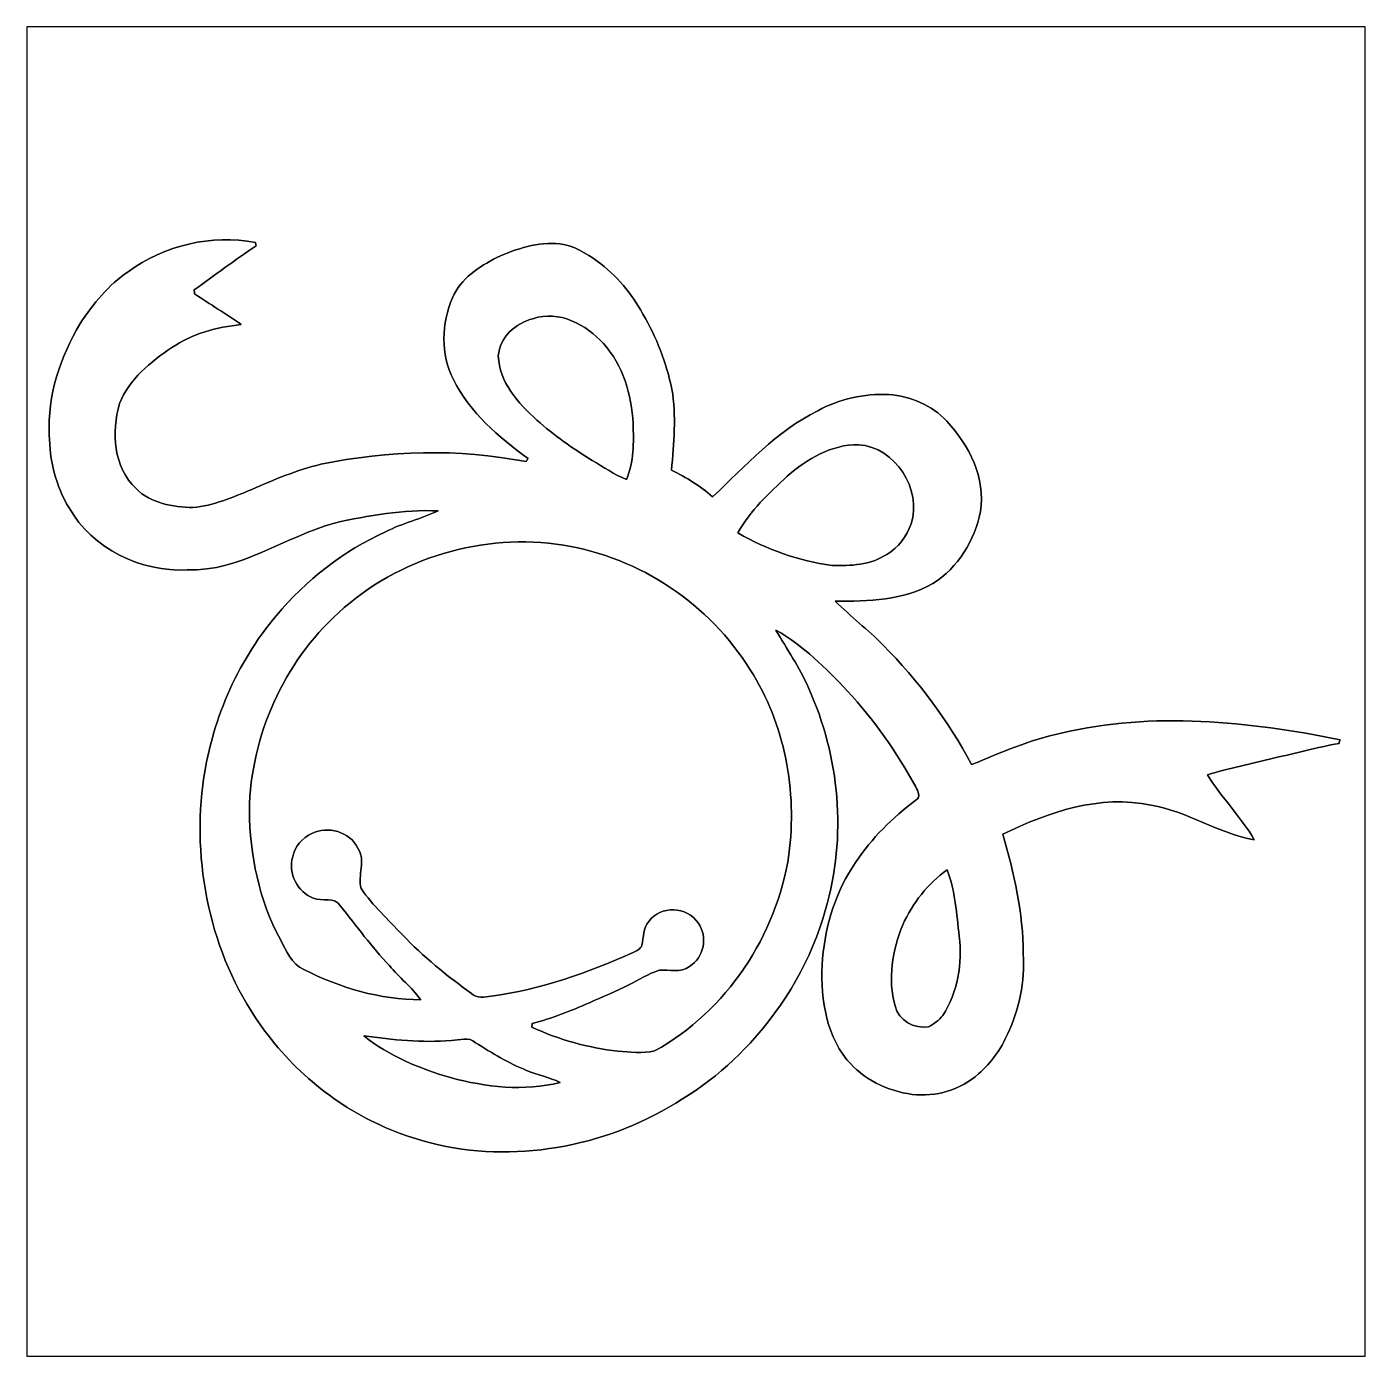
# Model space of a CAD drawing. Header units: centimetres. Extents: x -16.8 to 16.8, y -16.7 to 16.7.
import ezdxf

# ---------------------------------------------------------------- set-up
doc = ezdxf.new("R2010")
doc.units = ezdxf.units.CM
doc.header["$MEASUREMENT"] = 0
doc.layers.add('Layer 1', color=7, linetype='Continuous')

msp = doc.modelspace()

# ---------------------------------------------------------------- linework, layer by layer
at = {"layer": 'Layer 1', "color": 7}
for points, knots in [([(-16.77458, 16.66875), (-16.77458, 16.66875), (16.77458, 16.66875), (16.77458, 16.66875), (16.77458, 16.66875), (16.77458, 16.66875), (16.77458, -16.66875), (16.77458, -16.66875), (16.77458, -16.66875), (16.77458, -16.66875), (-16.77458, -16.66875), (-16.77458, -16.66875), (-16.77458, -16.66875), (-16.77458, -16.66875), (-16.77458, 16.66875), (-16.77458, 16.66875), (-16.77458, 16.66875), (-16.77458, 16.66875), (-16.77458, 16.66875), (-16.77458, 16.66875)], [0, 0, 0, 0, 0.16666667, 0.16666667, 0.16666667, 0.16666667, 0.33333333, 0.33333333, 0.33333333, 0.33333333, 0.5, 0.5, 0.5, 0.5, 0.66666667, 0.66666667, 0.66666667, 0.66666667, 1, 1, 1, 1]), ([(-14.23247, 10.52724), (-14.726, 10.19104), (-15.10912, 9.72256), (-15.43791, 9.23043), (-15.43791, 9.23043), (-15.92968, 8.38941), (-16.26341, 7.4228), (-16.20908, 6.43749), (-16.20908, 6.43749), (-16.20414, 5.79861), (-16.04857, 5.15408), (-15.71484, 4.60587), (-15.71484, 4.60587), (-15.13029, 3.57787), (-13.91849, 2.99085), (-12.75256, 3.04694), (-12.75256, 3.04694), (-11.41201, 3.01272), (-10.3057, 3.87809), (-9.06004, 4.22487), (-9.06004, 4.22487), (-8.20843, 4.41431), (-7.33531, 4.56565), (-6.46007, 4.52967), (-6.46007, 4.52967), (-6.89116, 4.33352), (-7.35471, 4.21816), (-7.77981, 4.00685), (-7.77981, 4.00685), (-8.83356, 3.52601), (-9.773, 2.79682), (-10.51489, 1.90817), (-10.51489, 1.90817), (-11.5316, 0.71191), (-12.15708, -0.79481), (-12.36521, -2.34562), (-12.36521, -2.34562), (-12.62592, -4.49545), (-12.10839, -6.76557), (-10.8077, -8.51429), (-10.8077, -8.51429), (-9.94939, -9.66787), (-8.76688, -10.5858), (-7.41292, -11.07969), (-7.41292, -11.07969), (-5.41408, -11.83993), (-3.12173, -11.63285), (-1.21214, -10.70998), (-1.21214, -10.70998), (-0.25788, -10.22279), (0.64664, -9.61143), (1.36278, -8.80674), (1.36278, -8.80674), (2.2352, -7.85777), (2.90689, -6.71371), (3.24591, -5.46594), (3.24591, -5.46594), (3.7846, -3.64243), (3.60221, -1.62948), (2.81728, 0.0956), (2.81728, 0.0956), (2.59362, 0.60396), (2.27824, 1.06292), (2.00307, 1.54199), (2.00307, 1.54199), (2.68923, 1.15358), (3.25261, 0.58526), (3.79201, 0.01799), (3.79201, 0.01799), (4.46405, -0.70908), (5.03132, -1.52753), (5.50968, -2.39324), (5.50968, -2.39324), (5.56542, -2.49626), (5.64127, -2.64301), (5.51074, -2.72274), (5.51074, -2.72274), (4.93254, -3.16301), (4.40231, -3.67418), (4.00156, -4.28449), (4.00156, -4.28449), (3.51014, -4.99322), (3.25191, -5.84306), (3.17006, -6.69607), (3.17006, -6.69607), (3.11432, -7.5692), (3.21451, -8.5277), (3.7846, -9.23255), (3.7846, -9.23255), (4.18677, -9.72644), (4.7946, -10.01289), (5.4169, -10.10356), (5.4169, -10.10356), (6.01063, -10.17129), (6.63575, -9.98996), (7.08378, -9.58921), (7.08378, -9.58921), (7.38822, -9.30734), (7.64681, -8.97114), (7.81015, -8.58838), (7.81015, -8.58838), (8.10436, -7.96431), (8.24547, -7.26828), (8.20349, -6.57895), (8.20349, -6.57895), (8.20314, -5.55625), (7.9696, -4.55648), (7.69302, -3.57858), (7.69302, -3.57858), (8.83426, -3.01872), (10.12543, -2.57775), (11.40777, -2.85009), (11.40777, -2.85009), (12.31441, -2.99896), (13.09123, -3.56306), (13.99434, -3.71863), (13.99434, -3.71863), (13.65779, -3.13937), (13.17237, -2.6603), (12.81994, -2.09021), (12.81994, -2.09021), (13.36463, -1.92299), (13.92484, -1.81293), (14.47659, -1.67111), (14.47659, -1.67111), (15.0241, -1.55011), (15.56597, -1.40264), (16.11771, -1.29999), (16.11771, -1.29999), (16.12547, -1.27811), (16.14064, -1.23366), (16.14805, -1.21144), (16.14805, -1.21144), (13.8557, -0.74718), (11.45611, -0.49848), (9.15529, -1.04422), (9.15529, -1.04422), (8.37671, -1.21461), (7.64117, -1.52682), (6.90951, -1.83409), (6.90951, -1.83409), (6.32742, -0.7299), (5.56401, 0.27305), (4.69194, 1.16346), (4.69194, 1.16346), (4.30777, 1.54905), (3.87809, 1.88419), (3.48862, 2.26342), (3.48862, 2.26342), (4.31765, 2.2673), (5.19642, 2.27859), (5.93584, 2.70722), (5.93584, 2.70722), (6.56484, 3.10444), (6.98571, 3.78636), (7.12752, 4.50991), (7.12752, 4.50991), (7.26969, 5.35587), (6.84459, 6.17784), (6.28438, 6.77862), (6.28438, 6.77862), (5.91256, 7.18502), (5.37457, 7.40551), (4.832, 7.44749), (4.832, 7.44749), (4.21534, 7.47712), (3.59198, 7.33672), (3.05082, 7.03933), (3.05082, 7.03933), (2.01436, 6.53027), (1.2446, 5.65362), (0.41451, 4.87786), (0.41451, 4.87786), (0.11042, 5.15761), (-0.24765, 5.3654), (-0.61383, 5.55202), (-0.61383, 5.55202), (-0.5521, 6.22441), (-0.49213, 6.90915), (-0.60219, 7.57943), (-0.60219, 7.57943), (-0.74436, 8.24054), (-0.9846, 8.88259), (-1.32962, 9.46503), (-1.32962, 9.46503), (-1.61325, 9.97973), (-1.99708, 10.44434), (-2.47368, 10.79112), (-2.47368, 10.79112), (-2.75625, 10.98691), (-3.06105, 11.18235), (-3.4096, 11.22786), (-3.4096, 11.22786), (-3.95781, 11.27513), (-4.49933, 11.11144), (-4.99039, 10.88002), (-4.99039, 10.88002), (-5.44124, 10.65424), (-5.89703, 10.35756), (-6.09988, 9.87354), (-6.09988, 9.87354), (-6.38528, 9.23184), (-6.40503, 8.45467), (-6.08013, 7.82249), (-6.08013, 7.82249), (-5.67196, 6.99206), (-4.94453, 6.37364), (-4.20829, 5.84024), (-4.20829, 5.84024), (-4.22063, 5.82119), (-4.24533, 5.78309), (-4.25768, 5.76404), (-4.25768, 5.76404), (-5.95383, 6.09459), (-7.71313, 6.0519), (-9.40153, 5.69701), (-9.40153, 5.69701), (-10.00196, 5.5559), (-10.56993, 5.31283), (-11.13331, 5.06659), (-11.13331, 5.06659), (-11.60956, 4.8701), (-12.09428, 4.65808), (-12.61286, 4.61433), (-12.61286, 4.61433), (-13.11416, 4.62844), (-13.66485, 4.71487), (-14.03385, 5.08635), (-14.03385, 5.08635), (-14.60712, 5.62116), (-14.6498, 6.50416), (-14.45295, 7.21924), (-14.45295, 7.21924), (-14.20601, 7.82884), (-13.67261, 8.26664), (-13.13921, 8.62295), (-13.13921, 8.62295), (-12.62592, 8.97572), (-12.01103, 9.13589), (-11.3986, 9.20327), (-11.3986, 9.20327), (-11.78243, 9.47067), (-12.18283, 9.71303), (-12.57194, 9.97232), (-12.57194, 9.97232), (-12.573, 9.99631), (-12.57512, 10.04394), (-12.57618, 10.06792), (-12.57618, 10.06792), (-12.06465, 10.44504), (-11.55241, 10.82216), (-11.02501, 11.17635), (-11.02501, 11.17635), (-11.02924, 11.19717), (-11.03806, 11.23809), (-11.04265, 11.25855), (-11.04265, 11.25855), (-12.14402, 11.47092), (-13.32936, 11.19046), (-14.23247, 10.52724)], [0, 0, 0, 0, 0.01515152, 0.01515152, 0.01515152, 0.01515152, 0.03030303, 0.03030303, 0.03030303, 0.03030303, 0.04545455, 0.04545455, 0.04545455, 0.04545455, 0.06060606, 0.06060606, 0.06060606, 0.06060606, 0.07575758, 0.07575758, 0.07575758, 0.07575758, 0.09090909, 0.09090909, 0.09090909, 0.09090909, 0.10606061, 0.10606061, 0.10606061, 0.10606061, 0.12121212, 0.12121212, 0.12121212, 0.12121212, 0.13636364, 0.13636364, 0.13636364, 0.13636364, 0.15151515, 0.15151515, 0.15151515, 0.15151515, 0.16666667, 0.16666667, 0.16666667, 0.16666667, 0.18181818, 0.18181818, 0.18181818, 0.18181818, 0.1969697, 0.1969697, 0.1969697, 0.1969697, 0.21212121, 0.21212121, 0.21212121, 0.21212121, 0.22727273, 0.22727273, 0.22727273, 0.22727273, 0.24242424, 0.24242424, 0.24242424, 0.24242424, 0.25757576, 0.25757576, 0.25757576, 0.25757576, 0.27272727, 0.27272727, 0.27272727, 0.27272727, 0.28787879, 0.28787879, 0.28787879, 0.28787879, 0.3030303, 0.3030303, 0.3030303, 0.3030303, 0.31818182, 0.31818182, 0.31818182, 0.31818182, 0.33333333, 0.33333333, 0.33333333, 0.33333333, 0.34848485, 0.34848485, 0.34848485, 0.34848485, 0.36363636, 0.36363636, 0.36363636, 0.36363636, 0.37878788, 0.37878788, 0.37878788, 0.37878788, 0.39393939, 0.39393939, 0.39393939, 0.39393939, 0.40909091, 0.40909091, 0.40909091, 0.40909091, 0.42424242, 0.42424242, 0.42424242, 0.42424242, 0.43939394, 0.43939394, 0.43939394, 0.43939394, 0.45454545, 0.45454545, 0.45454545, 0.45454545, 0.46969697, 0.46969697, 0.46969697, 0.46969697, 0.48484848, 0.48484848, 0.48484848, 0.48484848, 0.5, 0.5, 0.5, 0.5, 0.51515152, 0.51515152, 0.51515152, 0.51515152, 0.53030303, 0.53030303, 0.53030303, 0.53030303, 0.54545455, 0.54545455, 0.54545455, 0.54545455, 0.56060606, 0.56060606, 0.56060606, 0.56060606, 0.57575758, 0.57575758, 0.57575758, 0.57575758, 0.59090909, 0.59090909, 0.59090909, 0.59090909, 0.60606061, 0.60606061, 0.60606061, 0.60606061, 0.62121212, 0.62121212, 0.62121212, 0.62121212, 0.63636364, 0.63636364, 0.63636364, 0.63636364, 0.65151515, 0.65151515, 0.65151515, 0.65151515, 0.66666667, 0.66666667, 0.66666667, 0.66666667, 0.68181818, 0.68181818, 0.68181818, 0.68181818, 0.6969697, 0.6969697, 0.6969697, 0.6969697, 0.71212121, 0.71212121, 0.71212121, 0.71212121, 0.72727273, 0.72727273, 0.72727273, 0.72727273, 0.74242424, 0.74242424, 0.74242424, 0.74242424, 0.75757576, 0.75757576, 0.75757576, 0.75757576, 0.77272727, 0.77272727, 0.77272727, 0.77272727, 0.78787879, 0.78787879, 0.78787879, 0.78787879, 0.8030303, 0.8030303, 0.8030303, 0.8030303, 0.81818182, 0.81818182, 0.81818182, 0.81818182, 0.83333333, 0.83333333, 0.83333333, 0.83333333, 0.84848485, 0.84848485, 0.84848485, 0.84848485, 0.86363636, 0.86363636, 0.86363636, 0.86363636, 0.87878788, 0.87878788, 0.87878788, 0.87878788, 0.89393939, 0.89393939, 0.89393939, 0.89393939, 0.90909091, 0.90909091, 0.90909091, 0.90909091, 0.92424242, 0.92424242, 0.92424242, 0.92424242, 0.93939394, 0.93939394, 0.93939394, 0.93939394, 0.95454545, 0.95454545, 0.95454545, 0.95454545, 0.96969697, 0.96969697, 0.96969697, 0.96969697, 1, 1, 1, 1]), ([(-4.08764, 9.34861), (-3.42583, 9.57333), (-2.7559, 9.19868), (-2.31951, 8.72278), (-2.31951, 8.72278), (-1.82668, 8.17809), (-1.61255, 7.44044), (-1.57833, 6.71936), (-1.57833, 6.71936), (-1.55822, 6.24875), (-1.55857, 5.75874), (-1.74131, 5.31601), (-1.74131, 5.31601), (-2.04541, 5.4416), (-2.32057, 5.62539), (-2.60103, 5.79508), (-2.60103, 5.79508), (-3.09174, 6.09071), (-3.55741, 6.42867), (-3.98992, 6.80438), (-3.98992, 6.80438), (-4.45241, 7.22842), (-4.9343, 7.75088), (-4.95512, 8.41446), (-4.95512, 8.41446), (-4.92407, 8.88647), (-4.52155, 9.23607), (-4.08764, 9.34861)], [0, 0, 0, 0, 0.125, 0.125, 0.125, 0.125, 0.25, 0.25, 0.25, 0.25, 0.375, 0.375, 0.375, 0.375, 0.5, 0.5, 0.5, 0.5, 0.625, 0.625, 0.625, 0.625, 0.75, 0.75, 0.75, 0.75, 1, 1, 1, 1]), ([(2.28812, 5.40244), (2.78694, 5.82683), (3.39513, 6.20113), (4.07353, 6.18702), (4.07353, 6.18702), (4.99921, 6.13093), (5.66702, 5.06977), (5.39574, 4.20194), (5.39574, 4.20194), (5.27403, 3.89396), (5.07824, 3.59974), (4.78014, 3.43817), (4.78014, 3.43817), (4.37938, 3.17183), (3.87421, 3.14325), (3.40854, 3.16265), (3.40854, 3.16265), (2.57704, 3.26708), (1.77765, 3.562), (1.05128, 3.9751), (1.05128, 3.9751), (1.34902, 4.54201), (1.83762, 4.96217), (2.28812, 5.40244)], [0, 0, 0, 0, 0.14285714, 0.14285714, 0.14285714, 0.14285714, 0.28571429, 0.28571429, 0.28571429, 0.28571429, 0.42857143, 0.42857143, 0.42857143, 0.42857143, 0.57142857, 0.57142857, 0.57142857, 0.57142857, 0.71428571, 0.71428571, 0.71428571, 0.71428571, 1, 1, 1, 1]), ([(-8.95914, 1.97485), (-7.46689, 3.35809), (-5.32448, 3.99274), (-3.31893, 3.66818), (-3.31893, 3.66818), (-1.40758, 3.36197), (0.34114, 2.19251), (1.35714, 0.5461), (1.35714, 0.5461), (2.22779, -0.81527), (2.53859, -2.49661), (2.32939, -4.08975), (2.32939, -4.08975), (2.02142, -6.12246), (0.76623, -8.00982), (-1.03611, -9.01347), (-1.03611, -9.01347), (-1.33844, -9.07732), (-1.65382, -9.04769), (-1.96003, -9.01947), (-1.96003, -9.01947), (-2.70404, -8.93374), (-3.43429, -8.72984), (-4.11374, -8.41551), (-4.11374, -8.41551), (-4.11127, -8.39223), (-4.10598, -8.34531), (-4.10351, -8.32203), (-4.10351, -8.32203), (-3.60892, -8.20385), (-3.13902, -8.00523), (-2.67335, -7.80486), (-2.67335, -7.80486), (-2.34174, -7.65563), (-2.00272, -7.52263), (-1.68063, -7.35295), (-1.68063, -7.35295), (-1.42981, -7.23124), (-1.19345, -7.07602), (-0.92569, -6.9917), (-0.92569, -6.9917), (-0.67134, -6.95607), (-0.38594, -7.07249), (-0.16439, -6.89222), (-0.16439, -6.89222), (0.20355, -6.68055), (0.30586, -6.1408), (0.05045, -5.80496), (0.05045, -5.80496), (-0.21308, -5.38409), (-0.89641, -5.35623), (-1.18216, -5.76827), (-1.18216, -5.76827), (-1.33174, -5.92949), (-1.30916, -6.1595), (-1.35573, -6.35882), (-1.35573, -6.35882), (-1.38077, -6.45936), (-1.49331, -6.49605), (-1.57304, -6.54438), (-1.57304, -6.54438), (-2.70686, -7.05838), (-3.89749, -7.46725), (-5.13398, -7.64187), (-5.13398, -7.64187), (-5.30225, -7.65951), (-5.49204, -7.70431), (-5.62786, -7.5692), (-5.62786, -7.5692), (-6.24875, -7.13105), (-6.84107, -6.64739), (-7.36494, -6.09494), (-7.36494, -6.09494), (-7.72019, -5.72206), (-8.10013, -5.36399), (-8.39505, -4.9403), (-8.39505, -4.9403), (-8.48501, -4.61151), (-8.26805, -4.23157), (-8.47513, -3.92712), (-8.47513, -3.92712), (-8.67728, -3.51649), (-9.22973, -3.36021), (-9.63119, -3.55776), (-9.63119, -3.55776), (-9.86226, -3.67277), (-10.06193, -3.88267), (-10.10814, -4.14408), (-10.10814, -4.14408), (-10.23832, -4.55648), (-9.98114, -5.02638), (-9.59238, -5.18548), (-9.59238, -5.18548), (-9.37013, -5.27262), (-9.05298, -5.13962), (-8.9087, -5.38021), (-8.9087, -5.38021), (-8.50794, -5.88327), (-8.12976, -6.40644), (-7.68597, -6.87423), (-7.68597, -6.87423), (-7.43797, -7.17127), (-7.12823, -7.41504), (-6.90033, -7.72936), (-6.90033, -7.72936), (-7.9188, -7.72795), (-8.92457, -7.43126), (-9.82698, -6.96983), (-9.82698, -6.96983), (-10.14342, -6.83542), (-10.26407, -6.50099), (-10.41788, -6.22265), (-10.41788, -6.22265), (-10.95022, -5.23134), (-11.18658, -4.10034), (-11.19576, -2.98062), (-11.19576, -2.98062), (-11.15942, -1.11795), (-10.34274, 0.72284), (-8.95914, 1.97485)], [0, 0, 0, 0, 0.03225806, 0.03225806, 0.03225806, 0.03225806, 0.06451613, 0.06451613, 0.06451613, 0.06451613, 0.09677419, 0.09677419, 0.09677419, 0.09677419, 0.12903226, 0.12903226, 0.12903226, 0.12903226, 0.16129032, 0.16129032, 0.16129032, 0.16129032, 0.19354839, 0.19354839, 0.19354839, 0.19354839, 0.22580645, 0.22580645, 0.22580645, 0.22580645, 0.25806452, 0.25806452, 0.25806452, 0.25806452, 0.29032258, 0.29032258, 0.29032258, 0.29032258, 0.32258065, 0.32258065, 0.32258065, 0.32258065, 0.35483871, 0.35483871, 0.35483871, 0.35483871, 0.38709677, 0.38709677, 0.38709677, 0.38709677, 0.41935484, 0.41935484, 0.41935484, 0.41935484, 0.4516129, 0.4516129, 0.4516129, 0.4516129, 0.48387097, 0.48387097, 0.48387097, 0.48387097, 0.51612903, 0.51612903, 0.51612903, 0.51612903, 0.5483871, 0.5483871, 0.5483871, 0.5483871, 0.58064516, 0.58064516, 0.58064516, 0.58064516, 0.61290323, 0.61290323, 0.61290323, 0.61290323, 0.64516129, 0.64516129, 0.64516129, 0.64516129, 0.67741935, 0.67741935, 0.67741935, 0.67741935, 0.70967742, 0.70967742, 0.70967742, 0.70967742, 0.74193548, 0.74193548, 0.74193548, 0.74193548, 0.77419355, 0.77419355, 0.77419355, 0.77419355, 0.80645161, 0.80645161, 0.80645161, 0.80645161, 0.83870968, 0.83870968, 0.83870968, 0.83870968, 0.87096774, 0.87096774, 0.87096774, 0.87096774, 0.90322581, 0.90322581, 0.90322581, 0.90322581, 0.93548387, 0.93548387, 0.93548387, 0.93548387, 1, 1, 1, 1]), ([(5.18054, -5.85047), (5.43313, -5.31213), (5.80531, -4.81612), (6.29602, -4.47357), (6.29602, -4.47357), (6.49711, -5.00309), (6.53591, -5.57777), (6.5973, -6.13622), (6.5973, -6.13622), (6.67597, -6.81955), (6.56378, -7.54098), (6.18349, -8.12412), (6.18349, -8.12412), (6.096, -8.25077), (5.95983, -8.33191), (5.83036, -8.40916), (5.83036, -8.40916), (5.47229, -8.46808), (5.07859, -8.25006), (4.99181, -7.88458), (4.99181, -7.88458), (4.79672, -7.21325), (4.92548, -6.48829), (5.18054, -5.85047)], [0, 0, 0, 0, 0.14285714, 0.14285714, 0.14285714, 0.14285714, 0.28571429, 0.28571429, 0.28571429, 0.28571429, 0.42857143, 0.42857143, 0.42857143, 0.42857143, 0.57142857, 0.57142857, 0.57142857, 0.57142857, 0.71428571, 0.71428571, 0.71428571, 0.71428571, 1, 1, 1, 1]), ([(-8.32944, -8.63529), (-7.60166, -8.73266), (-6.86753, -8.81662), (-6.13234, -8.74889), (-6.13234, -8.74889), (-5.9309, -8.74219), (-5.69666, -8.64835), (-5.5245, -8.80639), (-5.5245, -8.80639), (-5.11704, -9.06956), (-4.69653, -9.31686), (-4.24639, -9.50101), (-4.24639, -9.50101), (-3.97263, -9.61849), (-3.67489, -9.67211), (-3.40678, -9.80299), (-3.40678, -9.80299), (-4.31094, -10.03512), (-5.26521, -9.91658), (-6.15668, -9.68269), (-6.15668, -9.68269), (-6.92926, -9.45727), (-7.69338, -9.13624), (-8.32944, -8.63529)], [0, 0, 0, 0, 0.14285714, 0.14285714, 0.14285714, 0.14285714, 0.28571429, 0.28571429, 0.28571429, 0.28571429, 0.42857143, 0.42857143, 0.42857143, 0.42857143, 0.57142857, 0.57142857, 0.57142857, 0.57142857, 0.71428571, 0.71428571, 0.71428571, 0.71428571, 1, 1, 1, 1])]:
    msp.add_open_spline(points, degree=3, knots=knots, dxfattribs=at)
at = {"layer": 'Layer 1', "color": 8}
for points, knots in [([(-14.23247, 10.52724), (-13.32936, 11.19046), (-12.14402, 11.47092), (-11.04265, 11.25855), (-11.04265, 11.25855), (-11.03806, 11.23809), (-11.02924, 11.19717), (-11.02501, 11.17635), (-11.02501, 11.17635), (-11.55241, 10.82216), (-12.06465, 10.44504), (-12.57618, 10.06792), (-12.57618, 10.06792), (-12.57512, 10.04394), (-12.573, 9.99631), (-12.57194, 9.97232), (-12.57194, 9.97232), (-12.18283, 9.71303), (-11.78243, 9.47067), (-11.3986, 9.20327), (-11.3986, 9.20327), (-12.01103, 9.13589), (-12.62592, 8.97572), (-13.13921, 8.62295), (-13.13921, 8.62295), (-13.67261, 8.26664), (-14.20601, 7.82884), (-14.45295, 7.21924), (-14.45295, 7.21924), (-14.6498, 6.50416), (-14.60712, 5.62116), (-14.03385, 5.08635), (-14.03385, 5.08635), (-13.66485, 4.71487), (-13.11416, 4.62844), (-12.61286, 4.61433), (-12.61286, 4.61433), (-12.09428, 4.65808), (-11.60956, 4.8701), (-11.13331, 5.06659), (-11.13331, 5.06659), (-10.56993, 5.31283), (-10.00196, 5.5559), (-9.40153, 5.69701), (-9.40153, 5.69701), (-7.71313, 6.0519), (-5.95383, 6.09459), (-4.25768, 5.76404), (-4.25768, 5.76404), (-4.24533, 5.78309), (-4.22063, 5.82119), (-4.20829, 5.84024), (-4.20829, 5.84024), (-4.94453, 6.37364), (-5.67196, 6.99206), (-6.08013, 7.82249), (-6.08013, 7.82249), (-6.40503, 8.45467), (-6.38528, 9.23184), (-6.09988, 9.87354), (-6.09988, 9.87354), (-5.89703, 10.35756), (-5.44124, 10.65424), (-4.99039, 10.88002), (-4.99039, 10.88002), (-4.49933, 11.11144), (-3.95781, 11.27513), (-3.4096, 11.22786), (-3.4096, 11.22786), (-3.06105, 11.18235), (-2.75625, 10.98691), (-2.47368, 10.79112), (-2.47368, 10.79112), (-1.99708, 10.44434), (-1.61325, 9.97973), (-1.32962, 9.46503), (-1.32962, 9.46503), (-0.9846, 8.88259), (-0.74436, 8.24054), (-0.60219, 7.57943), (-0.60219, 7.57943), (-0.49213, 6.90915), (-0.5521, 6.22441), (-0.61383, 5.55202), (-0.61383, 5.55202), (-0.24765, 5.3654), (0.11042, 5.15761), (0.41451, 4.87786), (0.41451, 4.87786), (1.2446, 5.65362), (2.01436, 6.53027), (3.05082, 7.03933), (3.05082, 7.03933), (3.59198, 7.33672), (4.21534, 7.47712), (4.832, 7.44749), (4.832, 7.44749), (5.37457, 7.40551), (5.91256, 7.18502), (6.28438, 6.77862), (6.28438, 6.77862), (6.84459, 6.17784), (7.26969, 5.35587), (7.12752, 4.50991), (7.12752, 4.50991), (6.98571, 3.78636), (6.56484, 3.10444), (5.93584, 2.70722), (5.93584, 2.70722), (5.19642, 2.27859), (4.31765, 2.2673), (3.48862, 2.26342), (3.48862, 2.26342), (3.87809, 1.88419), (4.30777, 1.54905), (4.69194, 1.16346), (4.69194, 1.16346), (5.56401, 0.27305), (6.32742, -0.7299), (6.90951, -1.83409), (6.90951, -1.83409), (7.64117, -1.52682), (8.37671, -1.21461), (9.15529, -1.04422), (9.15529, -1.04422), (11.45611, -0.49848), (13.8557, -0.74718), (16.14805, -1.21144), (16.14805, -1.21144), (16.14064, -1.23366), (16.12547, -1.27811), (16.11771, -1.29999), (16.11771, -1.29999), (15.56597, -1.40264), (15.0241, -1.55011), (14.47659, -1.67111), (14.47659, -1.67111), (13.92484, -1.81293), (13.36463, -1.92299), (12.81994, -2.09021), (12.81994, -2.09021), (13.17237, -2.6603), (13.65779, -3.13937), (13.99434, -3.71863), (13.99434, -3.71863), (13.09123, -3.56306), (12.31441, -2.99896), (11.40777, -2.85009), (11.40777, -2.85009), (10.12543, -2.57775), (8.83426, -3.01872), (7.69302, -3.57858), (7.69302, -3.57858), (7.9696, -4.55648), (8.20314, -5.55625), (8.20349, -6.57895), (8.20349, -6.57895), (8.24547, -7.26828), (8.10436, -7.96431), (7.81015, -8.58838), (7.81015, -8.58838), (7.64681, -8.97114), (7.38822, -9.30734), (7.08378, -9.58921), (7.08378, -9.58921), (6.63575, -9.98996), (6.01063, -10.17129), (5.4169, -10.10356), (5.4169, -10.10356), (4.7946, -10.01289), (4.18677, -9.72644), (3.7846, -9.23255), (3.7846, -9.23255), (3.21451, -8.5277), (3.11432, -7.5692), (3.17006, -6.69607), (3.17006, -6.69607), (3.25191, -5.84306), (3.51014, -4.99322), (4.00156, -4.28449), (4.00156, -4.28449), (4.40231, -3.67418), (4.93254, -3.16301), (5.51074, -2.72274), (5.51074, -2.72274), (5.64127, -2.64301), (5.56542, -2.49626), (5.50968, -2.39324), (5.50968, -2.39324), (5.03132, -1.52753), (4.46405, -0.70908), (3.79201, 0.01799), (3.79201, 0.01799), (3.25261, 0.58526), (2.68923, 1.15358), (2.00307, 1.54199), (2.00307, 1.54199), (2.27824, 1.06292), (2.59362, 0.60396), (2.81728, 0.0956), (2.81728, 0.0956), (3.60221, -1.62948), (3.7846, -3.64243), (3.24591, -5.46594), (3.24591, -5.46594), (2.90689, -6.71371), (2.2352, -7.85777), (1.36278, -8.80674), (1.36278, -8.80674), (0.64664, -9.61143), (-0.25788, -10.22279), (-1.21214, -10.70998), (-1.21214, -10.70998), (-3.12173, -11.63285), (-5.41408, -11.83993), (-7.41292, -11.07969), (-7.41292, -11.07969), (-8.76688, -10.5858), (-9.94939, -9.66787), (-10.8077, -8.51429), (-10.8077, -8.51429), (-12.10839, -6.76557), (-12.62592, -4.49545), (-12.36521, -2.34562), (-12.36521, -2.34562), (-12.15708, -0.79481), (-11.5316, 0.71191), (-10.51489, 1.90817), (-10.51489, 1.90817), (-9.773, 2.79682), (-8.83356, 3.52601), (-7.77981, 4.00685), (-7.77981, 4.00685), (-7.35471, 4.21816), (-6.89116, 4.33352), (-6.46007, 4.52967), (-6.46007, 4.52967), (-7.33531, 4.56565), (-8.20843, 4.41431), (-9.06004, 4.22487), (-9.06004, 4.22487), (-10.3057, 3.87809), (-11.41201, 3.01272), (-12.75256, 3.04694), (-12.75256, 3.04694), (-13.91849, 2.99085), (-15.13029, 3.57787), (-15.71484, 4.60587), (-15.71484, 4.60587), (-16.04857, 5.15408), (-16.20414, 5.79861), (-16.20908, 6.43749), (-16.20908, 6.43749), (-16.26341, 7.4228), (-15.92968, 8.38941), (-15.43791, 9.23043), (-15.43791, 9.23043), (-15.10912, 9.72256), (-14.726, 10.19104), (-14.23247, 10.52724), (-14.23247, 10.52724), (-14.23247, 10.52724), (-14.23247, 10.52724), (-14.23247, 10.52724)], [0, 0, 0, 0, 0.01492537, 0.01492537, 0.01492537, 0.01492537, 0.02985075, 0.02985075, 0.02985075, 0.02985075, 0.04477612, 0.04477612, 0.04477612, 0.04477612, 0.05970149, 0.05970149, 0.05970149, 0.05970149, 0.07462687, 0.07462687, 0.07462687, 0.07462687, 0.08955224, 0.08955224, 0.08955224, 0.08955224, 0.10447761, 0.10447761, 0.10447761, 0.10447761, 0.11940299, 0.11940299, 0.11940299, 0.11940299, 0.13432836, 0.13432836, 0.13432836, 0.13432836, 0.14925373, 0.14925373, 0.14925373, 0.14925373, 0.1641791, 0.1641791, 0.1641791, 0.1641791, 0.17910448, 0.17910448, 0.17910448, 0.17910448, 0.19402985, 0.19402985, 0.19402985, 0.19402985, 0.20895522, 0.20895522, 0.20895522, 0.20895522, 0.2238806, 0.2238806, 0.2238806, 0.2238806, 0.23880597, 0.23880597, 0.23880597, 0.23880597, 0.25373134, 0.25373134, 0.25373134, 0.25373134, 0.26865672, 0.26865672, 0.26865672, 0.26865672, 0.28358209, 0.28358209, 0.28358209, 0.28358209, 0.29850746, 0.29850746, 0.29850746, 0.29850746, 0.31343284, 0.31343284, 0.31343284, 0.31343284, 0.32835821, 0.32835821, 0.32835821, 0.32835821, 0.34328358, 0.34328358, 0.34328358, 0.34328358, 0.35820896, 0.35820896, 0.35820896, 0.35820896, 0.37313433, 0.37313433, 0.37313433, 0.37313433, 0.3880597, 0.3880597, 0.3880597, 0.3880597, 0.40298507, 0.40298507, 0.40298507, 0.40298507, 0.41791045, 0.41791045, 0.41791045, 0.41791045, 0.43283582, 0.43283582, 0.43283582, 0.43283582, 0.44776119, 0.44776119, 0.44776119, 0.44776119, 0.46268657, 0.46268657, 0.46268657, 0.46268657, 0.47761194, 0.47761194, 0.47761194, 0.47761194, 0.49253731, 0.49253731, 0.49253731, 0.49253731, 0.50746269, 0.50746269, 0.50746269, 0.50746269, 0.52238806, 0.52238806, 0.52238806, 0.52238806, 0.53731343, 0.53731343, 0.53731343, 0.53731343, 0.55223881, 0.55223881, 0.55223881, 0.55223881, 0.56716418, 0.56716418, 0.56716418, 0.56716418, 0.58208955, 0.58208955, 0.58208955, 0.58208955, 0.59701493, 0.59701493, 0.59701493, 0.59701493, 0.6119403, 0.6119403, 0.6119403, 0.6119403, 0.62686567, 0.62686567, 0.62686567, 0.62686567, 0.64179104, 0.64179104, 0.64179104, 0.64179104, 0.65671642, 0.65671642, 0.65671642, 0.65671642, 0.67164179, 0.67164179, 0.67164179, 0.67164179, 0.68656716, 0.68656716, 0.68656716, 0.68656716, 0.70149254, 0.70149254, 0.70149254, 0.70149254, 0.71641791, 0.71641791, 0.71641791, 0.71641791, 0.73134328, 0.73134328, 0.73134328, 0.73134328, 0.74626866, 0.74626866, 0.74626866, 0.74626866, 0.76119403, 0.76119403, 0.76119403, 0.76119403, 0.7761194, 0.7761194, 0.7761194, 0.7761194, 0.79104478, 0.79104478, 0.79104478, 0.79104478, 0.80597015, 0.80597015, 0.80597015, 0.80597015, 0.82089552, 0.82089552, 0.82089552, 0.82089552, 0.8358209, 0.8358209, 0.8358209, 0.8358209, 0.85074627, 0.85074627, 0.85074627, 0.85074627, 0.86567164, 0.86567164, 0.86567164, 0.86567164, 0.88059701, 0.88059701, 0.88059701, 0.88059701, 0.89552239, 0.89552239, 0.89552239, 0.89552239, 0.91044776, 0.91044776, 0.91044776, 0.91044776, 0.92537313, 0.92537313, 0.92537313, 0.92537313, 0.94029851, 0.94029851, 0.94029851, 0.94029851, 0.95522388, 0.95522388, 0.95522388, 0.95522388, 0.97014925, 0.97014925, 0.97014925, 0.97014925, 1, 1, 1, 1]), ([(-4.08764, 9.34861), (-4.52155, 9.23607), (-4.92407, 8.88647), (-4.95512, 8.41446), (-4.95512, 8.41446), (-4.9343, 7.75088), (-4.45241, 7.22842), (-3.98992, 6.80438), (-3.98992, 6.80438), (-3.55741, 6.42867), (-3.09174, 6.09071), (-2.60103, 5.79508), (-2.60103, 5.79508), (-2.32057, 5.62539), (-2.04541, 5.4416), (-1.74131, 5.31601), (-1.74131, 5.31601), (-1.55857, 5.75874), (-1.55822, 6.24875), (-1.57833, 6.71936), (-1.57833, 6.71936), (-1.61255, 7.44044), (-1.82668, 8.17809), (-2.31951, 8.72278), (-2.31951, 8.72278), (-2.7559, 9.19868), (-3.42583, 9.57333), (-4.08764, 9.34861), (-4.08764, 9.34861), (-4.08764, 9.34861), (-4.08764, 9.34861), (-4.08764, 9.34861)], [0, 0, 0, 0, 0.11111111, 0.11111111, 0.11111111, 0.11111111, 0.22222222, 0.22222222, 0.22222222, 0.22222222, 0.33333333, 0.33333333, 0.33333333, 0.33333333, 0.44444444, 0.44444444, 0.44444444, 0.44444444, 0.55555556, 0.55555556, 0.55555556, 0.55555556, 0.66666667, 0.66666667, 0.66666667, 0.66666667, 0.77777778, 0.77777778, 0.77777778, 0.77777778, 1, 1, 1, 1]), ([(2.28812, 5.40244), (1.83762, 4.96217), (1.34902, 4.54201), (1.05128, 3.9751), (1.05128, 3.9751), (1.77765, 3.562), (2.57704, 3.26708), (3.40854, 3.16265), (3.40854, 3.16265), (3.87421, 3.14325), (4.37938, 3.17183), (4.78014, 3.43817), (4.78014, 3.43817), (5.07824, 3.59974), (5.27403, 3.89396), (5.39574, 4.20194), (5.39574, 4.20194), (5.66702, 5.06977), (4.99921, 6.13093), (4.07353, 6.18702), (4.07353, 6.18702), (3.39513, 6.20113), (2.78694, 5.82683), (2.28812, 5.40244), (2.28812, 5.40244), (2.28812, 5.40244), (2.28812, 5.40244), (2.28812, 5.40244)], [0, 0, 0, 0, 0.125, 0.125, 0.125, 0.125, 0.25, 0.25, 0.25, 0.25, 0.375, 0.375, 0.375, 0.375, 0.5, 0.5, 0.5, 0.5, 0.625, 0.625, 0.625, 0.625, 0.75, 0.75, 0.75, 0.75, 1, 1, 1, 1]), ([(-8.95914, 1.97485), (-10.34274, 0.72284), (-11.15942, -1.11795), (-11.19576, -2.98062), (-11.19576, -2.98062), (-11.18658, -4.10034), (-10.95022, -5.23134), (-10.41788, -6.22265), (-10.41788, -6.22265), (-10.26407, -6.50099), (-10.14342, -6.83542), (-9.82698, -6.96983), (-9.82698, -6.96983), (-8.92457, -7.43126), (-7.9188, -7.72795), (-6.90033, -7.72936), (-6.90033, -7.72936), (-7.12823, -7.41504), (-7.43797, -7.17127), (-7.68597, -6.87423), (-7.68597, -6.87423), (-8.12976, -6.40644), (-8.50794, -5.88327), (-8.9087, -5.38021), (-8.9087, -5.38021), (-9.05298, -5.13962), (-9.37013, -5.27262), (-9.59238, -5.18548), (-9.59238, -5.18548), (-9.98114, -5.02638), (-10.23832, -4.55648), (-10.10814, -4.14408), (-10.10814, -4.14408), (-10.06193, -3.88267), (-9.86226, -3.67277), (-9.63119, -3.55776), (-9.63119, -3.55776), (-9.22973, -3.36021), (-8.67728, -3.51649), (-8.47513, -3.92712), (-8.47513, -3.92712), (-8.26805, -4.23157), (-8.48501, -4.61151), (-8.39505, -4.9403), (-8.39505, -4.9403), (-8.10013, -5.36399), (-7.72019, -5.72206), (-7.36494, -6.09494), (-7.36494, -6.09494), (-6.84107, -6.64739), (-6.24875, -7.13105), (-5.62786, -7.5692), (-5.62786, -7.5692), (-5.49204, -7.70431), (-5.30225, -7.65951), (-5.13398, -7.64187), (-5.13398, -7.64187), (-3.89749, -7.46725), (-2.70686, -7.05838), (-1.57304, -6.54438), (-1.57304, -6.54438), (-1.49331, -6.49605), (-1.38077, -6.45936), (-1.35573, -6.35882), (-1.35573, -6.35882), (-1.30916, -6.1595), (-1.33174, -5.92949), (-1.18216, -5.76827), (-1.18216, -5.76827), (-0.89641, -5.35623), (-0.21308, -5.38409), (0.05045, -5.80496), (0.05045, -5.80496), (0.30586, -6.1408), (0.20355, -6.68055), (-0.16439, -6.89222), (-0.16439, -6.89222), (-0.38594, -7.07249), (-0.67134, -6.95607), (-0.92569, -6.9917), (-0.92569, -6.9917), (-1.19345, -7.07602), (-1.42981, -7.23124), (-1.68063, -7.35295), (-1.68063, -7.35295), (-2.00272, -7.52263), (-2.34174, -7.65563), (-2.67335, -7.80486), (-2.67335, -7.80486), (-3.13902, -8.00523), (-3.60892, -8.20385), (-4.10351, -8.32203), (-4.10351, -8.32203), (-4.10598, -8.34531), (-4.11127, -8.39223), (-4.11374, -8.41551), (-4.11374, -8.41551), (-3.43429, -8.72984), (-2.70404, -8.93374), (-1.96003, -9.01947), (-1.96003, -9.01947), (-1.65382, -9.04769), (-1.33844, -9.07732), (-1.03611, -9.01347), (-1.03611, -9.01347), (0.76623, -8.00982), (2.02142, -6.12246), (2.32939, -4.08975), (2.32939, -4.08975), (2.53859, -2.49661), (2.22779, -0.81527), (1.35714, 0.5461), (1.35714, 0.5461), (0.34114, 2.19251), (-1.40758, 3.36197), (-3.31893, 3.66818), (-3.31893, 3.66818), (-5.32448, 3.99274), (-7.46689, 3.35809), (-8.95914, 1.97485), (-8.95914, 1.97485), (-8.95914, 1.97485), (-8.95914, 1.97485), (-8.95914, 1.97485)], [0, 0, 0, 0, 0.03125, 0.03125, 0.03125, 0.03125, 0.0625, 0.0625, 0.0625, 0.0625, 0.09375, 0.09375, 0.09375, 0.09375, 0.125, 0.125, 0.125, 0.125, 0.15625, 0.15625, 0.15625, 0.15625, 0.1875, 0.1875, 0.1875, 0.1875, 0.21875, 0.21875, 0.21875, 0.21875, 0.25, 0.25, 0.25, 0.25, 0.28125, 0.28125, 0.28125, 0.28125, 0.3125, 0.3125, 0.3125, 0.3125, 0.34375, 0.34375, 0.34375, 0.34375, 0.375, 0.375, 0.375, 0.375, 0.40625, 0.40625, 0.40625, 0.40625, 0.4375, 0.4375, 0.4375, 0.4375, 0.46875, 0.46875, 0.46875, 0.46875, 0.5, 0.5, 0.5, 0.5, 0.53125, 0.53125, 0.53125, 0.53125, 0.5625, 0.5625, 0.5625, 0.5625, 0.59375, 0.59375, 0.59375, 0.59375, 0.625, 0.625, 0.625, 0.625, 0.65625, 0.65625, 0.65625, 0.65625, 0.6875, 0.6875, 0.6875, 0.6875, 0.71875, 0.71875, 0.71875, 0.71875, 0.75, 0.75, 0.75, 0.75, 0.78125, 0.78125, 0.78125, 0.78125, 0.8125, 0.8125, 0.8125, 0.8125, 0.84375, 0.84375, 0.84375, 0.84375, 0.875, 0.875, 0.875, 0.875, 0.90625, 0.90625, 0.90625, 0.90625, 0.9375, 0.9375, 0.9375, 0.9375, 1, 1, 1, 1]), ([(5.18054, -5.85047), (4.92548, -6.48829), (4.79672, -7.21325), (4.99181, -7.88458), (4.99181, -7.88458), (5.07859, -8.25006), (5.47229, -8.46808), (5.83036, -8.40916), (5.83036, -8.40916), (5.95983, -8.33191), (6.096, -8.25077), (6.18349, -8.12412), (6.18349, -8.12412), (6.56378, -7.54098), (6.67597, -6.81955), (6.5973, -6.13622), (6.5973, -6.13622), (6.53591, -5.57777), (6.49711, -5.00309), (6.29602, -4.47357), (6.29602, -4.47357), (5.80531, -4.81612), (5.43313, -5.31213), (5.18054, -5.85047), (5.18054, -5.85047), (5.18054, -5.85047), (5.18054, -5.85047), (5.18054, -5.85047)], [0, 0, 0, 0, 0.125, 0.125, 0.125, 0.125, 0.25, 0.25, 0.25, 0.25, 0.375, 0.375, 0.375, 0.375, 0.5, 0.5, 0.5, 0.5, 0.625, 0.625, 0.625, 0.625, 0.75, 0.75, 0.75, 0.75, 1, 1, 1, 1]), ([(-8.32944, -8.63529), (-7.69338, -9.13624), (-6.92926, -9.45727), (-6.15668, -9.68269), (-6.15668, -9.68269), (-5.26521, -9.91658), (-4.31094, -10.03512), (-3.40678, -9.80299), (-3.40678, -9.80299), (-3.67489, -9.67211), (-3.97263, -9.61849), (-4.24639, -9.50101), (-4.24639, -9.50101), (-4.69653, -9.31686), (-5.11704, -9.06956), (-5.5245, -8.80639), (-5.5245, -8.80639), (-5.69666, -8.64835), (-5.9309, -8.74219), (-6.13234, -8.74889), (-6.13234, -8.74889), (-6.86753, -8.81662), (-7.60166, -8.73266), (-8.32944, -8.63529)], [0, 0, 0, 0, 0.14285714, 0.14285714, 0.14285714, 0.14285714, 0.28571429, 0.28571429, 0.28571429, 0.28571429, 0.42857143, 0.42857143, 0.42857143, 0.42857143, 0.57142857, 0.57142857, 0.57142857, 0.57142857, 0.71428571, 0.71428571, 0.71428571, 0.71428571, 1, 1, 1, 1])]:
    msp.add_open_spline(points, degree=3, knots=knots, dxfattribs=at)

doc.saveas('drawing.dxf')
